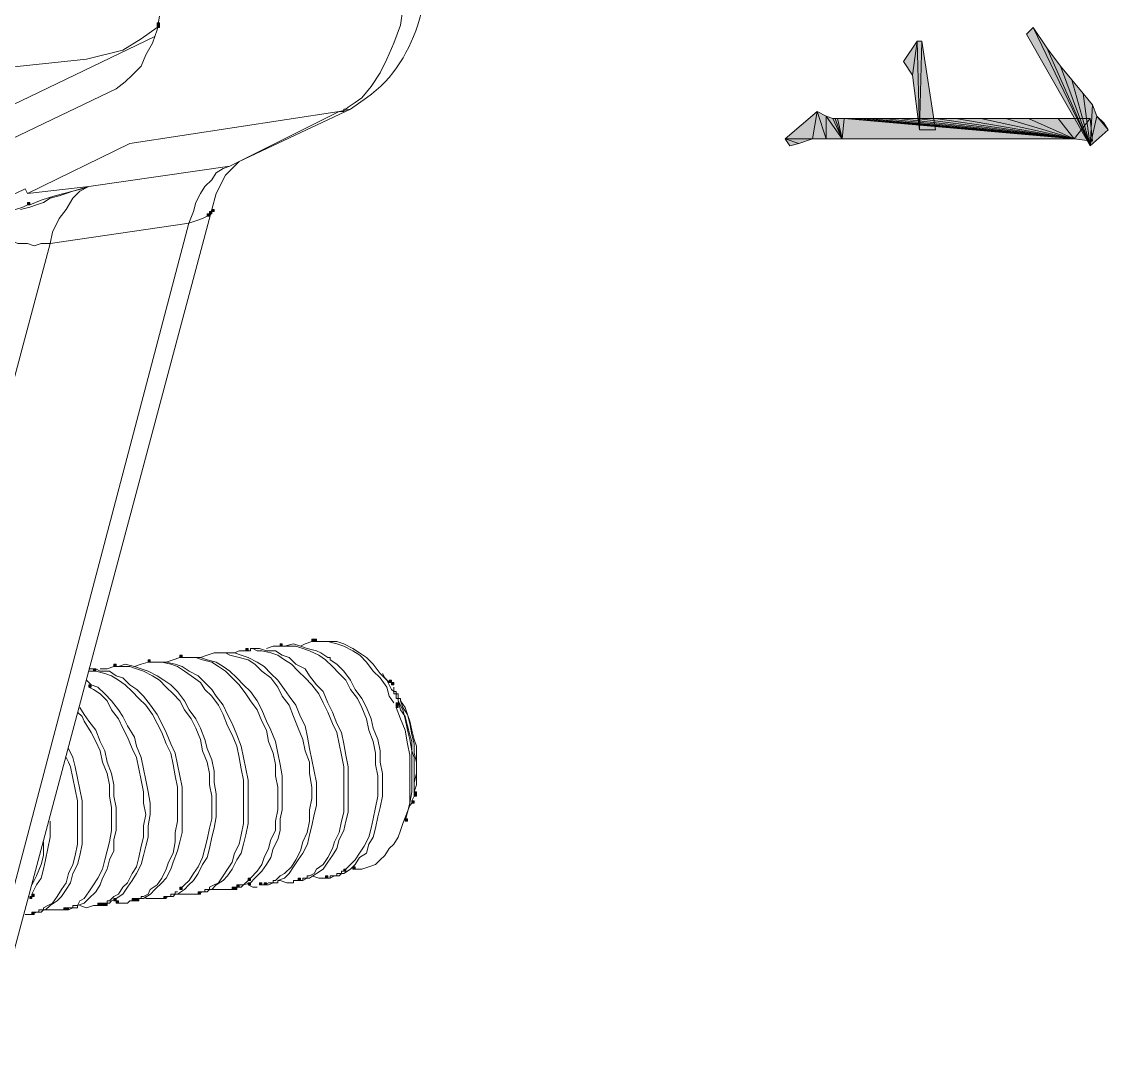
# Model space of a CAD drawing. Header units: inches. Extents: x 11 to 682, y 148 to 1119.
# Drawn here: x 628.65 to 657.3, y 303.36 to 330.57 of the extents above; entities that cross this region are included whole.
import ezdxf

# ---------------------------------------------------------------- set-up
doc = ezdxf.new("R2010")
doc.units = ezdxf.units.IN
doc.header["$MEASUREMENT"] = 0
doc.layers.add('图层 1', color=7, linetype='Continuous')

msp = doc.modelspace()

# ---------------------------------------------------------------- hatches: boundary and pattern name
at = {"layer": '图层 1', "true_color": 0xffffff}
h = msp.add_hatch(color=7, dxfattribs=at)
h.dxf.hatch_style = 2
h.paths.add_polyline_path([(632.22, 330.42), (632.28, 330.42), (632.28, 330.54), (632.22, 330.54)])
for points in [[(655.32, 330.42), (656.82, 327.3), (655.14, 330.24)], [(655.32, 330.42), (655.68, 329.88), (656.82, 327.3)], [(652.14, 329.16), (651.9, 329.52), (652.26, 330.06)], [(652.26, 330.06), (652.32, 327.72), (652.14, 329.16)], [(652.32, 327.72), (652.26, 330.06), (652.38, 330.06)], [(652.38, 330.06), (652.74, 327.72), (652.32, 327.72)], [(655.68, 329.88), (656.04, 329.4), (656.82, 327.3)], [(656.04, 329.4), (656.34, 329.04), (656.82, 327.3)], [(656.34, 329.04), (656.64, 328.68), (656.82, 327.3)], [(656.82, 327.3), (656.64, 328.68), (656.88, 328.38)], [(656.82, 327.3), (656.88, 328.38), (657, 328.08)], [(649.5, 327.48), (648.78, 327.48), (649.62, 328.2)], [(649.62, 328.2), (649.86, 327.48), (649.5, 327.48)], [(649.86, 327.48), (649.62, 328.2), (649.86, 328.08)], [(649.86, 328.08), (650.04, 328.02), (650.28, 327.48)], [(649.86, 328.08), (650.28, 327.48), (649.86, 327.48)], [(657, 328.08), (657.3, 327.72), (656.82, 327.3)], [(657, 328.08), (657.18, 327.9), (657.3, 327.72)], [(650.04, 328.02), (650.1, 328.02), (650.28, 327.48)], [(650.1, 328.02), (650.16, 328.02), (650.28, 327.48)], [(650.28, 327.48), (650.16, 328.02), (650.34, 328.02)], [(650.34, 328.02), (656.4, 327.48), (650.28, 327.48)], [(650.34, 328.02), (650.52, 328.02), (656.4, 327.48)], [(650.52, 328.02), (650.76, 328.02), (656.4, 327.48)], [(650.76, 328.02), (651, 328.02), (656.4, 327.48)], [(651, 328.02), (651.36, 328.02), (656.4, 327.48)], [(651.36, 328.02), (651.78, 328.02), (656.4, 327.48)], [(651.78, 328.02), (652.26, 328.02), (656.4, 327.48)], [(652.26, 328.02), (652.74, 328.02), (656.4, 327.48)], [(652.74, 328.02), (653.28, 328.02), (656.4, 327.48)], [(653.28, 328.02), (653.94, 328.02), (656.4, 327.48)], [(653.94, 328.02), (654.6, 328.02), (656.4, 327.48)], [(654.6, 328.02), (655.2, 328.02), (656.4, 327.48)], [(655.2, 328.02), (655.98, 328.02), (656.4, 327.48)], [(656.4, 327.48), (655.98, 328.02), (656.82, 328.02)], [(656.82, 328.02), (656.88, 327.42), (656.4, 327.48)], [(649.14, 327.36), (648.9, 327.3), (648.78, 327.48)], [(649.5, 327.48), (649.14, 327.36), (648.78, 327.48)]]:
    msp.add_hatch(color=7, dxfattribs=at).paths.add_polyline_path(points)
h = msp.add_hatch(color=7, dxfattribs=at)
h.dxf.hatch_style = 2
h.paths.add_polyline_path([(628.8, 325.74), (628.86, 325.74), (628.86, 325.8), (628.8, 325.8)])
h = msp.add_hatch(color=7, dxfattribs=at)
h.dxf.hatch_style = 2
h.paths.add_polyline_path([(633.54, 325.44), (633.6, 325.44), (633.6, 325.5), (633.54, 325.5)])
h = msp.add_hatch(color=7, dxfattribs=at)
h.dxf.hatch_style = 2
h.paths.add_polyline_path([(633.6, 325.5), (633.66, 325.5), (633.66, 325.56), (633.6, 325.56)])
h = msp.add_hatch(color=7, dxfattribs=at)
h.dxf.hatch_style = 2
h.paths.add_polyline_path([(633.66, 325.56), (633.72, 325.56), (633.72, 325.62), (633.66, 325.62)])
h = msp.add_hatch(color=7, dxfattribs=at)
h.dxf.hatch_style = 2
h.paths.add_polyline_path([(634.56, 313.98), (634.62, 313.98), (634.62, 314.04), (634.56, 314.04)])
h = msp.add_hatch(color=7, dxfattribs=at)
h.dxf.hatch_style = 2
h.paths.add_polyline_path([(634.56, 313.98), (634.62, 313.98), (634.62, 314.04), (634.56, 314.04)])
h = msp.add_hatch(color=7, dxfattribs=at)
h.dxf.hatch_style = 2
h.paths.add_polyline_path([(635.46, 314.1), (635.521, 314.1), (635.521, 314.16), (635.46, 314.16)])
h = msp.add_hatch(color=7, dxfattribs=at)
h.dxf.hatch_style = 2
h.paths.add_polyline_path([(635.46, 314.1), (635.521, 314.1), (635.521, 314.16), (635.46, 314.16)])
h = msp.add_hatch(color=7, dxfattribs=at)
h.dxf.hatch_style = 2
h.paths.add_polyline_path([(636.3, 314.22), (636.42, 314.22), (636.42, 314.28), (636.3, 314.28)])
h = msp.add_hatch(color=7, dxfattribs=at)
h.dxf.hatch_style = 2
h.paths.add_polyline_path([(631.98, 313.68), (632.04, 313.68), (632.04, 313.74), (631.98, 313.74)])
h = msp.add_hatch(color=7, dxfattribs=at)
h.dxf.hatch_style = 2
h.paths.add_polyline_path([(631.98, 313.68), (632.04, 313.68), (632.04, 313.74), (631.98, 313.74)])
h = msp.add_hatch(color=7, dxfattribs=at)
h.dxf.hatch_style = 2
h.paths.add_polyline_path([(632.82, 313.8), (632.88, 313.8), (632.88, 313.86), (632.82, 313.86)])
h = msp.add_hatch(color=7, dxfattribs=at)
h.dxf.hatch_style = 2
h.paths.add_polyline_path([(632.82, 313.8), (632.88, 313.8), (632.88, 313.86), (632.82, 313.86)])
h = msp.add_hatch(color=7, dxfattribs=at)
h.dxf.hatch_style = 2
h.paths.add_polyline_path([(630.54, 313.44), (630.6, 313.44), (630.6, 313.5), (630.54, 313.5)])
h = msp.add_hatch(color=7, dxfattribs=at)
h.dxf.hatch_style = 2
h.paths.add_polyline_path([(631.08, 313.56), (631.14, 313.56), (631.14, 313.62), (631.08, 313.62)])
h = msp.add_hatch(color=7, dxfattribs=at)
h.dxf.hatch_style = 2
h.paths.add_polyline_path([(631.08, 313.56), (631.14, 313.56), (631.14, 313.62), (631.08, 313.62)])
h = msp.add_hatch(color=7, dxfattribs=at)
h.dxf.hatch_style = 2
h.paths.add_polyline_path([(638.34, 313.14), (638.4, 313.14), (638.4, 313.2), (638.34, 313.2)])
h = msp.add_hatch(color=7, dxfattribs=at)
h.dxf.hatch_style = 2
h.paths.add_polyline_path([(630.42, 313.02), (630.48, 313.02), (630.48, 313.08), (630.42, 313.08)])
h = msp.add_hatch(color=7, dxfattribs=at)
h.dxf.hatch_style = 2
h.paths.add_polyline_path([(638.4, 313.08), (638.46, 313.08), (638.46, 313.14), (638.4, 313.14)])
h = msp.add_hatch(color=7, dxfattribs=at)
h.dxf.hatch_style = 2
h.paths.add_polyline_path([(638.52, 312.48), (638.58, 312.48), (638.58, 312.6), (638.52, 312.6)])
h = msp.add_hatch(color=7, dxfattribs=at)
h.dxf.hatch_style = 2
h.paths.add_polyline_path([(638.94, 309.96), (639, 309.96), (639, 310.02), (638.94, 310.02)])
h = msp.add_hatch(color=7, dxfattribs=at)
h.dxf.hatch_style = 2
h.paths.add_polyline_path([(639, 310.14), (639.06, 310.14), (639.06, 310.26), (639, 310.26)])
h = msp.add_hatch(color=7, dxfattribs=at)
h.dxf.hatch_style = 2
h.paths.add_polyline_path([(638.76, 309.48), (638.82, 309.48), (638.82, 309.54), (638.76, 309.54)])
h = msp.add_hatch(color=7, dxfattribs=at)
h.dxf.hatch_style = 2
h.paths.add_polyline_path([(638.76, 309.48), (638.82, 309.48), (638.82, 309.54), (638.76, 309.54)])
h = msp.add_hatch(color=7, dxfattribs=at)
h.dxf.hatch_style = 2
h.paths.add_polyline_path([(637.38, 308.22), (637.44, 308.22), (637.44, 308.28), (637.38, 308.28)])
h = msp.add_hatch(color=7, dxfattribs=at)
h.dxf.hatch_style = 2
h.paths.add_polyline_path([(636.66, 307.98), (636.72, 307.98), (636.72, 308.04), (636.66, 308.04)])
h = msp.add_hatch(color=7, dxfattribs=at)
h.dxf.hatch_style = 2
h.paths.add_polyline_path([(636.66, 307.98), (636.72, 307.98), (636.72, 308.04), (636.66, 308.04)])
h = msp.add_hatch(color=7, dxfattribs=at)
h.dxf.hatch_style = 2
h.paths.add_polyline_path([(637.14, 308.16), (637.2, 308.16), (637.2, 308.22), (637.14, 308.22)])
h = msp.add_hatch(color=7, dxfattribs=at)
h.dxf.hatch_style = 2
h.paths.add_polyline_path([(632.82, 307.68), (632.88, 307.68), (632.88, 307.74), (632.82, 307.74)])
h = msp.add_hatch(color=7, dxfattribs=at)
h.dxf.hatch_style = 2
h.paths.add_polyline_path([(634.2, 307.68), (634.26, 307.68), (634.26, 307.74), (634.2, 307.74)])
h = msp.add_hatch(color=7, dxfattribs=at)
h.dxf.hatch_style = 2
h.paths.add_polyline_path([(634.2, 307.68), (634.32, 307.68), (634.32, 307.74), (634.2, 307.74)])
h = msp.add_hatch(color=7, dxfattribs=at)
h.dxf.hatch_style = 2
h.paths.add_polyline_path([(634.32, 307.74), (634.38, 307.74), (634.38, 307.8), (634.32, 307.8)])
h = msp.add_hatch(color=7, dxfattribs=at)
h.dxf.hatch_style = 2
h.paths.add_polyline_path([(634.62, 307.92), (634.68, 307.92), (634.68, 307.98), (634.62, 307.98)])
h = msp.add_hatch(color=7, dxfattribs=at)
h.dxf.hatch_style = 2
h.paths.add_polyline_path([(634.62, 307.8), (634.68, 307.8), (634.68, 307.86), (634.62, 307.86)])
h = msp.add_hatch(color=7, dxfattribs=at)
h.dxf.hatch_style = 2
h.paths.add_polyline_path([(634.92, 307.8), (634.98, 307.8), (634.98, 307.86), (634.92, 307.86)])
h = msp.add_hatch(color=7, dxfattribs=at)
h.dxf.hatch_style = 2
h.paths.add_polyline_path([(635.04, 307.8), (635.1, 307.8), (635.1, 307.86), (635.04, 307.86)])
h = msp.add_hatch(color=7, dxfattribs=at)
h.dxf.hatch_style = 2
h.paths.add_polyline_path([(635.04, 307.8), (635.1, 307.8), (635.1, 307.86), (635.04, 307.86)])
h = msp.add_hatch(color=7, dxfattribs=at)
h.dxf.hatch_style = 2
h.paths.add_polyline_path([(635.94, 307.92), (636, 307.92), (636, 307.98), (635.94, 307.98)])
h = msp.add_hatch(color=7, dxfattribs=at)
h.dxf.hatch_style = 2
h.paths.add_polyline_path([(635.94, 307.92), (636, 307.92), (636, 307.98), (635.94, 307.98)])
h = msp.add_hatch(color=7, dxfattribs=at)
h.dxf.hatch_style = 2
h.paths.add_polyline_path([(628.86, 307.44), (628.92, 307.44), (628.92, 307.5), (628.86, 307.5)])
h = msp.add_hatch(color=7, dxfattribs=at)
h.dxf.hatch_style = 2
h.paths.add_polyline_path([(628.92, 307.5), (628.98, 307.5), (628.98, 307.56), (628.92, 307.56)])
h = msp.add_hatch(color=7, dxfattribs=at)
h.dxf.hatch_style = 2
h.paths.add_polyline_path([(631.08, 307.38), (631.14, 307.38), (631.14, 307.44), (631.08, 307.44)])
h = msp.add_hatch(color=7, dxfattribs=at)
h.dxf.hatch_style = 2
h.paths.add_polyline_path([(631.56, 307.38), (631.62, 307.38), (631.62, 307.44), (631.56, 307.44)])
h = msp.add_hatch(color=7, dxfattribs=at)
h.dxf.hatch_style = 2
h.paths.add_polyline_path([(631.56, 307.38), (631.62, 307.38), (631.62, 307.44), (631.56, 307.44)])
h = msp.add_hatch(color=7, dxfattribs=at)
h.dxf.hatch_style = 2
h.paths.add_polyline_path([(631.62, 307.38), (631.68, 307.38), (631.68, 307.44), (631.62, 307.44)])
h = msp.add_hatch(color=7, dxfattribs=at)
h.dxf.hatch_style = 2
h.paths.add_polyline_path([(631.68, 307.38), (631.74, 307.38), (631.74, 307.44), (631.68, 307.44)])
h = msp.add_hatch(color=7, dxfattribs=at)
h.dxf.hatch_style = 2
h.paths.add_polyline_path([(632.4, 307.44), (632.46, 307.44), (632.46, 307.5), (632.4, 307.5)])
h = msp.add_hatch(color=7, dxfattribs=at)
h.dxf.hatch_style = 2
h.paths.add_polyline_path([(632.4, 307.44), (632.46, 307.44), (632.46, 307.5), (632.4, 307.5)])
h = msp.add_hatch(color=7, dxfattribs=at)
h.dxf.hatch_style = 2
h.paths.add_polyline_path([(633.3, 307.56), (633.36, 307.56), (633.36, 307.62), (633.3, 307.62)])
h = msp.add_hatch(color=7, dxfattribs=at)
h.dxf.hatch_style = 2
h.paths.add_polyline_path([(633.3, 307.56), (633.36, 307.56), (633.36, 307.62), (633.3, 307.62)])
h = msp.add_hatch(color=7, dxfattribs=at)
h.dxf.hatch_style = 2
h.paths.add_polyline_path([(629.76, 307.14), (629.88, 307.14), (629.88, 307.2), (629.76, 307.2)])
h = msp.add_hatch(color=7, dxfattribs=at)
h.dxf.hatch_style = 2
h.paths.add_polyline_path([(629.82, 307.14), (629.88, 307.14), (629.88, 307.2), (629.82, 307.2)])
h = msp.add_hatch(color=7, dxfattribs=at)
h.dxf.hatch_style = 2
h.paths.add_polyline_path([(630.66, 307.26), (630.9, 307.26), (630.9, 307.32), (630.66, 307.32)])
h = msp.add_hatch(color=7, dxfattribs=at)
h.dxf.hatch_style = 2
h.paths.add_polyline_path([(631.14, 307.32), (631.2, 307.32), (631.2, 307.38), (631.14, 307.38)])
h = msp.add_hatch(color=7, dxfattribs=at)
h.dxf.hatch_style = 2
h.paths.add_polyline_path([(628.92, 307.02), (628.98, 307.02), (628.98, 307.08), (628.92, 307.08)])
h = msp.add_hatch(color=7, dxfattribs=at)
h.dxf.hatch_style = 2
h.paths.add_polyline_path([(628.92, 307.02), (628.98, 307.02), (628.98, 307.08), (628.92, 307.08)])

# ---------------------------------------------------------------- linework, layer by layer
at = {"layer": '图层 1', "color": 7, "lineweight": 18, "true_color": 0xffffff}
for points in [[(637.26, 328.32), (637.44, 328.439), (637.62, 328.56), (637.86, 328.86), (638.1, 329.22), (638.28, 329.58), (638.46, 330), (638.64, 330.479), (638.7, 330.9), (638.82, 331.439), (638.82, 331.92), (638.82, 332.46)], [(632.22, 330.36), (632.28, 330.72)], [(631.32, 329.82), (631.8, 330.12), (632.22, 330.42)], [(632.1, 330), (632.22, 330.36)], [(616.44, 322.62), (632.16, 330.18)], [(630.36, 329.58), (631.32, 329.82)], [(631.92, 329.7), (632.1, 330)], [(624.12, 328.92), (630.36, 329.58)], [(631.8, 329.4), (631.92, 329.7)], [(631.56, 329.16), (631.8, 329.4)], [(631.14, 328.8), (631.38, 328.98)], [(631.38, 328.98), (631.56, 329.16)], [(594.84, 311.4), (631.14, 328.8)], [(631.5, 327.36), (637.021, 328.2)], [(634.14, 326.76), (637.02, 328.2)], [(634.38, 326.88), (637.32, 328.26)], [(637.02, 328.2), (637.14, 328.2), (637.14, 328.26), (637.199, 328.26), (637.26, 328.32)], [(637.02, 328.2), (637.32, 328.26)], [(628.8, 326.04), (631.5, 327.36)], [(630.42, 326.22), (634.14, 326.76)], [(633.06, 325.26), (633.18, 325.56), (633.24, 325.8), (633.36, 326.04), (633.48, 326.22), (633.66, 326.4), (633.78, 326.58), (633.96, 326.7), (634.14, 326.76)], [(634.02, 326.52), (634.26, 326.76)], [(634.141, 326.76), (634.38, 326.88)], [(634.26, 326.76), (634.38, 326.88)], [(633.66, 325.62), (633.78, 326.04), (634.02, 326.52)], [(597, 310.92), (628.74, 326.16)], [(628.74, 326.16), (628.8, 326.04)], [(628.8, 326.04), (630.42, 326.22)], [(628.86, 325.74), (629.16, 325.86), (629.52, 325.98), (630, 326.1), (630.42, 326.22)], [(629.4, 324.72), (629.46, 325.02), (629.64, 325.38), (629.82, 325.62), (630, 325.92), (630.18, 326.1), (630.42, 326.22)], [(629.64, 325.98), (629.82, 326.04)], [(629.82, 326.04), (630, 326.1)], [(630, 326.1), (630.24, 326.16)], [(630.24, 326.16), (630.42, 326.22)], [(629.04, 325.74), (629.22, 325.8)], [(629.22, 325.8), (629.4, 325.92)], [(629.4, 325.92), (629.64, 325.98)], [(627.36, 325.26), (627.66, 325.38), (627.96, 325.44), (628.32, 325.56), (628.68, 325.68), (628.8, 325.74)], [(627.96, 304.26), (633.66, 325.62)], [(628.62, 325.62), (628.86, 325.68)], [(628.86, 325.68), (629.04, 325.74)], [(627.42, 303.9), (633.06, 325.26)], [(629.4, 324.72), (633.061, 325.26)], [(633.06, 325.26), (633.24, 325.32), (633.42, 325.38), (633.54, 325.44)], [(627.42, 325.14), (627.54, 325.08), (627.72, 324.96), (627.96, 324.9), (628.14, 324.84), (628.38, 324.78), (628.56, 324.72), (628.8, 324.72), (628.98, 324.66), (629.16, 324.72), (629.4, 324.72)], [(623.7, 303.36), (629.4, 324.72)], [(634.74, 314.04), (634.68, 314.04), (634.68, 313.979), (634.62, 313.979)], [(634.74, 314.04), (634.92, 314.04)], [(634.74, 314.04), (634.86, 313.979), (634.98, 313.979), (635.22, 313.92), (635.4, 313.86), (635.58, 313.74), (635.76, 313.62), (635.94, 313.44), (636.12, 313.26), (636.3, 313.08), (636.48, 312.84), (636.6, 312.6), (636.72, 312.36), (636.84, 312.06), (636.96, 311.82), (637.021, 311.52), (637.08, 311.22), (637.14, 310.92), (637.14, 310.62), (637.14, 310.32), (637.14, 310.02), (637.14, 309.72)], [(634.92, 314.04), (635.101, 313.979)], [(635.1, 314.04), (635.28, 314.1)], [(635.28, 314.1), (635.46, 314.1)], [(635.58, 314.1), (635.46, 314.1)], [(635.58, 314.1), (635.82, 314.16)], [(635.58, 314.1), (635.76, 314.1)], [(635.76, 314.1), (635.88, 314.1)], [(635.82, 314.16), (636, 314.1)], [(635.88, 314.1), (636.061, 314.04)], [(636, 314.1), (636.12, 314.16)], [(636, 314.1), (636.18, 314.04)], [(636.061, 314.04), (636.24, 313.979)], [(636.12, 314.16), (636.3, 314.22)], [(636.18, 314.04), (636.42, 313.979)], [(636.479, 314.22), (636.359, 314.22)], [(636.48, 314.22), (636.6, 314.22), (636.72, 314.22), (636.96, 314.22), (637.14, 314.16), (637.38, 314.04), (637.56, 313.92), (637.74, 313.8), (637.92, 313.62), (638.1, 313.38), (638.28, 313.2), (638.34, 313.08), (638.4, 312.96)], [(636.48, 314.22), (636.6, 314.22)], [(636.6, 314.22), (636.72, 314.22)], [(636.72, 314.22), (636.96, 314.16)], [(636.96, 314.16), (637.14, 314.1)], [(637.14, 314.1), (637.38, 313.979)], [(632.46, 313.68), (632.64, 313.74)], [(632.64, 313.74), (632.82, 313.8)], [(632.939, 313.8), (632.82, 313.8)], [(632.94, 313.8), (633.18, 313.8)], [(632.94, 313.8), (633.12, 313.8)], [(633.12, 313.8), (633.24, 313.8)], [(633.18, 313.8), (633.36, 313.8)], [(633.24, 313.8), (633.42, 313.74)], [(633.36, 313.8), (633.541, 313.859), (633.721, 313.92)], [(633.36, 313.8), (633.54, 313.74)], [(633.42, 313.74), (633.66, 313.68)], [(633.54, 313.74), (633.78, 313.68)], [(633.84, 313.92), (633.72, 313.92)], [(633.84, 313.92), (634.02, 313.92), (634.14, 313.86), (634.38, 313.8), (634.62, 313.74), (634.8, 313.62), (634.98, 313.44), (635.22, 313.26), (635.4, 313.02), (635.52, 312.78), (635.7, 312.54), (635.82, 312.24), (635.94, 311.94), (636.06, 311.64), (636.12, 311.34), (636.24, 311.04), (636.24, 310.74), (636.3, 310.38), (636.3, 310.08)], [(633.841, 313.92), (634.021, 313.92)], [(634.021, 313.92), (634.261, 313.92)], [(634.26, 313.92), (634.38, 313.979), (634.561, 313.979)], [(634.261, 313.92), (634.44, 313.859)], [(634.44, 313.859), (634.62, 313.8)], [(634.62, 313.8), (634.86, 313.68)], [(635.101, 313.979), (635.34, 313.979)], [(635.34, 313.979), (635.521, 313.859)], [(635.521, 313.859), (635.7, 313.8)], [(635.7, 313.8), (635.88, 313.62)], [(636.24, 313.979), (636.48, 313.86)], [(636.42, 313.979), (636.54, 313.92)], [(636.48, 313.86), (636.66, 313.74)], [(636.54, 313.92), (636.72, 313.8)], [(636.66, 313.74), (636.84, 313.56)], [(636.78, 313.74), (636.78, 313.8), (636.72, 313.8)], [(636.78, 313.74), (636.96, 313.62)], [(637.38, 313.979), (637.561, 313.86)], [(637.561, 313.86), (637.74, 313.68)], [(630.42, 313.44), (630.54, 313.44)], [(630.421, 313.499), (630.601, 313.499)], [(630.6, 313.44), (630.84, 313.38), (631.02, 313.32), (631.2, 313.2), (631.38, 313.08), (631.56, 312.9), (631.74, 312.72), (631.92, 312.54), (632.1, 312.3), (632.22, 312.06), (632.34, 311.82), (632.46, 311.52), (632.58, 311.28), (632.64, 310.98), (632.7, 310.68), (632.76, 310.38), (632.76, 310.08), (632.76, 309.78), (632.76, 309.48)], [(630.601, 313.499), (630.721, 313.439)], [(630.72, 313.5), (630.9, 313.5), (631.08, 313.56)], [(630.721, 313.439), (630.961, 313.439)], [(630.961, 313.439), (631.141, 313.319)], [(631.2, 313.56), (631.08, 313.56)], [(631.2, 313.56), (631.38, 313.62)], [(631.2, 313.56), (631.32, 313.56), (631.5, 313.56), (631.68, 313.5), (631.86, 313.44), (632.1, 313.32), (632.28, 313.2), (632.46, 313.02), (632.64, 312.84), (632.82, 312.66), (632.94, 312.42), (633.12, 312.18), (633.24, 311.94), (633.36, 311.64), (633.42, 311.34), (633.54, 311.04), (633.6, 310.74), (633.6, 310.44), (633.66, 310.14), (633.66, 309.84), (633.66, 309.54)], [(631.38, 313.62), (631.62, 313.56)], [(631.62, 313.56), (631.8, 313.62), (631.98, 313.68)], [(631.62, 313.56), (631.8, 313.5)], [(631.8, 313.5), (631.98, 313.439)], [(632.1, 313.68), (631.979, 313.68)], [(631.98, 313.439), (632.22, 313.32)], [(632.101, 313.68), (632.28, 313.68)], [(632.101, 313.68), (632.221, 313.68), (632.34, 313.68), (632.58, 313.62), (632.76, 313.56), (632.94, 313.439), (633.12, 313.32), (633.36, 313.14), (633.48, 312.96), (633.66, 312.78), (633.84, 312.54), (633.96, 312.3), (634.08, 312), (634.2, 311.76), (634.32, 311.46), (634.38, 311.16), (634.44, 310.86), (634.5, 310.56), (634.5, 310.26), (634.5, 309.96), (634.5, 309.66), (634.5, 309.42)], [(632.28, 313.68), (632.46, 313.68)], [(632.46, 313.68), (632.7, 313.62)], [(632.7, 313.62), (632.88, 313.56)], [(632.88, 313.56), (633.061, 313.439)], [(633.061, 313.439), (633.3, 313.319)], [(633.66, 313.68), (633.84, 313.56)], [(633.78, 313.68), (633.96, 313.56)], [(633.84, 313.56), (634.02, 313.439)], [(633.96, 313.56), (634.14, 313.439)], [(634.02, 313.439), (634.2, 313.26)], [(634.14, 313.439), (634.32, 313.26)], [(634.86, 313.68), (635.04, 313.56)], [(635.04, 313.56), (635.221, 313.38)], [(635.88, 313.62), (636.12, 313.5)], [(636.12, 313.5), (636.24, 313.319)], [(636.84, 313.56), (637.021, 313.38)], [(636.96, 313.62), (637.14, 313.439)], [(637.14, 313.439), (637.32, 313.2)], [(637.74, 313.68), (637.92, 313.439)], [(637.92, 313.44), (638.1, 313.26)], [(630.36, 313.2), (630.48, 313.08)], [(631.141, 313.319), (631.32, 313.26)], [(631.32, 313.26), (631.501, 313.079)], [(632.22, 313.32), (632.4, 313.2)], [(632.4, 313.2), (632.58, 313.08)], [(633.3, 313.319), (633.48, 313.14)], [(634.2, 313.26), (634.38, 313.08)], [(634.32, 313.26), (634.5, 313.08)], [(635.221, 313.38), (635.4, 313.199)], [(635.4, 313.199), (635.58, 312.959)], [(636.24, 313.32), (636.42, 313.08)], [(637.021, 313.38), (637.2, 313.2)], [(637.2, 313.2), (637.32, 312.96)], [(637.32, 313.2), (637.44, 312.96)], [(638.1, 313.26), (638.28, 313.02)], [(638.16, 313.38), (638.22, 313.26), (638.34, 313.14)], [(630.42, 313.02), (630.54, 312.96)], [(630.48, 313.08), (630.66, 313.02)], [(630.54, 312.96), (630.72, 312.84)], [(630.66, 313.02), (630.84, 312.84)], [(631.501, 313.079), (631.681, 312.959)], [(631.681, 312.959), (631.86, 312.779)], [(632.58, 313.08), (632.76, 312.9)], [(632.76, 312.9), (632.94, 312.66)], [(633.48, 313.14), (633.66, 312.96)], [(633.66, 312.96), (633.78, 312.779)], [(634.38, 313.08), (634.56, 312.84)], [(634.5, 313.08), (634.68, 312.899)], [(634.68, 312.9), (634.86, 312.66)], [(635.58, 312.959), (635.7, 312.779)], [(636.42, 313.08), (636.601, 312.899)], [(636.601, 312.899), (636.72, 312.6)], [(637.32, 312.96), (637.5, 312.72)], [(637.44, 312.96), (637.62, 312.72)], [(638.28, 313.02), (638.34, 312.78)], [(638.58, 312.66), (638.58, 312.72), (638.52, 312.72), (638.52, 312.84), (638.46, 312.84), (638.46, 312.9), (638.399, 312.96)], [(638.64, 312.66), (638.64, 312.72), (638.58, 312.72), (638.58, 312.84), (638.52, 312.84), (638.52, 312.9), (638.46, 312.9), (638.46, 313.02)], [(630.72, 312.84), (630.9, 312.66)], [(630.84, 312.84), (631.021, 312.66)], [(630.9, 312.66), (631.021, 312.42)], [(631.021, 312.66), (631.2, 312.42)], [(631.86, 312.779), (632.041, 312.539)], [(632.94, 312.66), (633.061, 312.42)], [(633.78, 312.779), (633.96, 312.54)], [(634.56, 312.84), (634.68, 312.66)], [(634.68, 312.66), (634.86, 312.42)], [(634.86, 312.66), (634.98, 312.42)], [(635.7, 312.779), (635.881, 312.539)], [(636.72, 312.6), (636.84, 312.359)], [(637.5, 312.72), (637.62, 312.479)], [(637.62, 312.72), (637.74, 312.479)], [(638.34, 312.78), (638.46, 312.6)], [(638.64, 312.66), (638.64, 312.72), (638.58, 312.72), (638.58, 312.84), (638.52, 312.84)], [(638.58, 312.66), (638.64, 312.42)], [(638.58, 312.66), (638.7, 312.42)], [(638.64, 312.66), (638.76, 312.479)], [(638.64, 312.66), (638.7, 312.48), (638.82, 312.3), (638.88, 312.06), (638.94, 311.76), (639, 311.52), (639, 311.28), (639.06, 311.04), (639.06, 310.74)], [(630.12, 312.36), (630.24, 312.24), (630.3, 312.12), (630.48, 311.82), (630.6, 311.58), (630.72, 311.34), (630.78, 311.04), (630.9, 310.74), (630.96, 310.44), (630.96, 310.14), (631.02, 309.84), (631.02, 309.54), (631.02, 309.24)], [(630.18, 312.479), (630.3, 312.3)], [(630.3, 312.3), (630.42, 312.12)], [(631.021, 312.42), (631.2, 312.18)], [(631.2, 312.42), (631.32, 312.24)], [(632.041, 312.539), (632.221, 312.3)], [(632.221, 312.3), (632.341, 312.06)], [(633.061, 312.42), (633.24, 312.18)], [(633.96, 312.54), (634.08, 312.3)], [(634.08, 312.3), (634.2, 312.06)], [(634.86, 312.42), (634.98, 312.12)], [(634.98, 312.42), (635.1, 312.12)], [(635.881, 312.539), (636, 312.239)], [(636.84, 312.359), (636.96, 312.06)], [(637.62, 312.48), (637.74, 312.18)], [(637.74, 312.48), (637.86, 312.18)], [(638.52, 312.479), (638.64, 312.18)], [(638.64, 312.42), (638.76, 312.24)], [(638.7, 312.42), (638.761, 312.18)], [(638.76, 312.48), (638.82, 312.3)], [(638.82, 312.3), (638.88, 312.12)], [(630.42, 312.12), (630.601, 311.88)], [(631.2, 312.18), (631.32, 311.939)], [(631.32, 312.24), (631.44, 312)], [(631.44, 312), (631.62, 311.7)], [(632.341, 312.06), (632.461, 311.819)], [(633.24, 312.18), (633.36, 311.939)], [(634.2, 312.06), (634.32, 311.76)], [(634.98, 312.12), (635.1, 311.88)], [(635.1, 312.12), (635.22, 311.88)], [(636, 312.239), (636.12, 311.999)], [(636.12, 312), (636.181, 311.699)], [(636.96, 312.06), (637.08, 311.82)], [(637.74, 312.18), (637.8, 311.88)], [(637.86, 312.18), (637.92, 311.94)], [(638.64, 312.18), (638.76, 311.88)], [(638.76, 312.24), (638.82, 312)], [(638.761, 312.18), (638.82, 311.88)], [(638.82, 312), (638.88, 311.76)], [(638.88, 312.12), (638.94, 311.88)], [(630.601, 311.88), (630.72, 311.58)], [(631.32, 311.939), (631.44, 311.7)], [(632.461, 311.819), (632.58, 311.52)], [(633.36, 311.94), (633.48, 311.64)], [(634.32, 311.76), (634.44, 311.46)], [(635.1, 311.88), (635.16, 311.58)], [(635.22, 311.88), (635.34, 311.58)], [(637.08, 311.82), (637.141, 311.52)], [(637.8, 311.88), (637.92, 311.58)], [(637.92, 311.94), (638.04, 311.64)], [(638.76, 311.88), (638.82, 311.52)], [(638.82, 311.88), (638.88, 311.64)], [(638.88, 311.76), (638.94, 311.58)], [(638.94, 311.88), (639, 311.64)], [(630.72, 311.58), (630.84, 311.34)], [(631.44, 311.7), (631.561, 311.4)], [(631.62, 311.7), (631.68, 311.46)], [(631.68, 311.46), (631.8, 311.16)], [(632.58, 311.52), (632.7, 311.279)], [(633.48, 311.64), (633.54, 311.4)], [(634.44, 311.46), (634.5, 311.16)], [(635.16, 311.58), (635.28, 311.28)], [(635.34, 311.58), (635.4, 311.28)], [(636.181, 311.699), (636.24, 311.399)], [(637.141, 311.52), (637.2, 311.22)], [(637.92, 311.58), (637.98, 311.28)], [(638.04, 311.64), (638.1, 311.34)], [(638.82, 311.52), (638.88, 311.22)], [(638.88, 311.64), (638.94, 311.34)], [(638.94, 311.34), (638.94, 311.58)], [(639, 311.64), (639.06, 311.46)], [(639, 310.26), (639.06, 310.44), (639.06, 310.56), (639.06, 310.74), (639.06, 310.98), (639.06, 311.22), (639.06, 311.46)], [(629.82, 311.16), (629.88, 311.04), (629.94, 310.92), (630, 310.62), (630.061, 310.32), (630.12, 310.02), (630.12, 309.72), (630.12, 309.42), (630.12, 309.12), (630.12, 308.88)], [(629.88, 311.399), (630, 311.16)], [(630, 311.16), (630.061, 310.92)], [(630.84, 311.34), (630.9, 311.04)], [(631.561, 311.4), (631.68, 311.16)], [(631.68, 311.16), (631.74, 310.86)], [(631.8, 311.16), (631.86, 310.86)], [(632.7, 311.279), (632.761, 310.979)], [(633.54, 311.4), (633.66, 311.1)], [(634.5, 311.16), (634.561, 310.859)], [(635.28, 311.28), (635.34, 310.98)], [(635.4, 311.28), (635.46, 310.979)], [(636.24, 311.399), (636.301, 311.1)], [(637.2, 311.22), (637.26, 310.92)], [(637.98, 310.98), (637.98, 311.28)], [(638.1, 311.04), (638.1, 311.34)], [(638.88, 309.96), (638.94, 310.26), (638.94, 310.5), (638.94, 310.8), (638.94, 311.04), (638.94, 311.34)], [(638.88, 309.96), (638.88, 310.26), (638.88, 310.56), (638.88, 310.92), (638.88, 311.22)], [(638.94, 311.34), (639, 311.16)], [(639, 310.26), (639, 310.44), (639, 310.62), (639, 310.8), (639, 310.98), (639, 311.16)], [(630.061, 310.92), (630.12, 310.62)], [(630.9, 311.04), (631.021, 310.74)], [(631.74, 310.86), (631.8, 310.56)], [(631.86, 310.86), (631.92, 310.56)], [(632.761, 310.979), (632.82, 310.68)], [(633.66, 311.1), (633.72, 310.8)], [(634.561, 310.859), (634.62, 310.56)], [(635.34, 310.68), (635.34, 310.98)], [(635.46, 310.98), (635.52, 310.68)], [(636.24, 307.979), (636.42, 308.1), (636.6, 308.22), (636.72, 308.4), (636.84, 308.58), (636.96, 308.76), (637.021, 309), (637.14, 309.24), (637.2, 309.479), (637.26, 309.72), (637.26, 310.02), (637.26, 310.32), (637.26, 310.62), (637.26, 310.92)], [(636.301, 311.1), (636.36, 310.8)], [(637.98, 310.98), (638.04, 310.68)], [(638.1, 311.04), (638.16, 310.74)], [(630.12, 310.62), (630.18, 310.319)], [(631.021, 310.74), (631.08, 310.439)], [(632.82, 310.68), (632.881, 310.38)], [(633.72, 310.5), (633.72, 310.8)], [(634.5, 307.8), (634.68, 307.86), (634.8, 307.98), (634.98, 308.16), (635.1, 308.34), (635.22, 308.52), (635.28, 308.76), (635.4, 309), (635.46, 309.24), (635.46, 309.54), (635.52, 309.78), (635.52, 310.08), (635.52, 310.38), (635.52, 310.68)], [(635.34, 310.68), (635.4, 310.38)], [(636.36, 310.8), (636.42, 310.5)], [(637.14, 308.1), (637.32, 308.22), (637.44, 308.34), (637.56, 308.52), (637.74, 308.64), (637.8, 308.88), (637.92, 309.06), (637.98, 309.3), (638.04, 309.6), (638.1, 309.84), (638.16, 310.14), (638.16, 310.44), (638.16, 310.74)], [(637.2, 308.22), (637.32, 308.34), (637.44, 308.46), (637.56, 308.64), (637.68, 308.82), (637.8, 309.06), (637.86, 309.3), (637.92, 309.54), (637.98, 309.84), (638.04, 310.14), (638.04, 310.38), (638.04, 310.68)], [(639, 310.5), (639.06, 310.74)], [(630.18, 310.32), (630.24, 310.02)], [(631.08, 310.14), (631.08, 310.439)], [(631.8, 310.56), (631.86, 310.26)], [(631.86, 307.439), (632.041, 307.56), (632.16, 307.68), (632.341, 307.859), (632.461, 307.979), (632.58, 308.22), (632.641, 308.399), (632.761, 308.699), (632.82, 308.939), (632.881, 309.18), (632.881, 309.479), (632.881, 309.779), (632.881, 310.079), (632.881, 310.38)], [(631.92, 310.56), (631.98, 310.26)], [(633.66, 307.68), (633.78, 307.8), (633.96, 307.92), (634.08, 308.04), (634.2, 308.22), (634.32, 308.46), (634.44, 308.64), (634.5, 308.88), (634.561, 309.12), (634.62, 309.42), (634.62, 309.72), (634.62, 309.96), (634.62, 310.26), (634.62, 310.56)], [(633.72, 310.5), (633.78, 310.2)], [(634.68, 307.98), (634.86, 308.16), (634.98, 308.34), (635.04, 308.52), (635.16, 308.76), (635.22, 309), (635.34, 309.24), (635.34, 309.48), (635.4, 309.78), (635.4, 310.08), (635.4, 310.38)], [(635.4, 307.92), (635.58, 307.979), (635.7, 308.1), (635.82, 308.279), (635.94, 308.46), (636.061, 308.64), (636.181, 308.88), (636.24, 309.119), (636.301, 309.359), (636.36, 309.659), (636.42, 309.899), (636.42, 310.199), (636.42, 310.5)], [(639, 310.5), (639, 310.26)], [(629.28, 307.14), (629.4, 307.26), (629.58, 307.38), (629.7, 307.5), (629.82, 307.68), (629.94, 307.859), (630, 308.1), (630.12, 308.34), (630.18, 308.58), (630.24, 308.88), (630.24, 309.18), (630.24, 309.42), (630.24, 309.72), (630.24, 310.02)], [(631.08, 310.14), (631.141, 309.84)], [(631.86, 309.96), (631.86, 310.26)], [(631.98, 310.26), (632.04, 309.96)], [(632.76, 307.56), (632.94, 307.68), (633.06, 307.8), (633.18, 307.92), (633.3, 308.1), (633.42, 308.34), (633.54, 308.52), (633.6, 308.76), (633.66, 309.06), (633.72, 309.3), (633.78, 309.6), (633.78, 309.9), (633.78, 310.2)], [(636.24, 309.78), (636.3, 310.08)], [(638.94, 310.02), (639, 310.14)], [(630.12, 307.26), (630.3, 307.32), (630.42, 307.439), (630.6, 307.62), (630.72, 307.8), (630.78, 307.979), (630.9, 308.22), (630.96, 308.46), (631.08, 308.7), (631.08, 309), (631.14, 309.24), (631.14, 309.54), (631.14, 309.84)], [(631.02, 307.38), (631.14, 307.44), (631.32, 307.56), (631.44, 307.74), (631.56, 307.92), (631.68, 308.1), (631.8, 308.34), (631.86, 308.58), (631.92, 308.82), (631.98, 309.06), (631.98, 309.36), (632.04, 309.66), (632.04, 309.96)], [(631.86, 309.96), (631.92, 309.66)], [(636.24, 309.78), (636.24, 309.48)], [(637.08, 309.48), (637.141, 309.72)], [(638.7, 309.42), (638.88, 309.9)], [(638.76, 309.48), (638.82, 309.72)], [(638.82, 309.72), (638.88, 309.96)], [(638.88, 309.9), (638.939, 309.96)], [(628.92, 307.56), (629.04, 307.8), (629.16, 307.98), (629.22, 308.22), (629.28, 308.46), (629.34, 308.76), (629.4, 309.06), (629.4, 309.24), (629.4, 309.48)], [(630.96, 307.38), (631.08, 307.5), (631.2, 307.56), (631.32, 307.74), (631.44, 307.86), (631.56, 308.1), (631.68, 308.28), (631.74, 308.52), (631.8, 308.82), (631.86, 309.06), (631.86, 309.36), (631.92, 309.66)], [(632.7, 309.18), (632.76, 309.48)], [(633.6, 309.3), (633.66, 309.54)], [(634.44, 309.12), (634.5, 309.42)], [(636.18, 309.18), (636.24, 309.48)], [(637.021, 309.18), (637.08, 309.48)], [(638.641, 309.24), (638.7, 309.42)], [(630.96, 308.94), (631.02, 309.24)], [(632.7, 309.18), (632.7, 308.94)], [(633.54, 309), (633.6, 309.3)], [(636.061, 308.94), (636.18, 309.18)], [(636.9, 308.94), (637.021, 309.18)], [(638.58, 309.06), (638.641, 309.24)], [(629.22, 308.94), (629.22, 308.76), (629.22, 308.58)], [(630.061, 308.58), (630.12, 308.88)], [(630.9, 308.7), (630.96, 308.94)], [(632.64, 308.64), (632.7, 308.94)], [(633.48, 308.76), (633.54, 309)], [(634.26, 308.64), (634.38, 308.88)], [(634.38, 308.88), (634.44, 309.12)], [(636, 308.7), (636.061, 308.94)], [(636.84, 308.76), (636.9, 308.94)], [(638.34, 308.76), (638.46, 308.88)], [(638.46, 308.88), (638.58, 309.06)], [(629.16, 308.34), (629.22, 308.58)], [(630, 308.34), (630.061, 308.58)], [(630.84, 308.46), (630.9, 308.7)], [(632.52, 308.4), (632.64, 308.64)], [(633.42, 308.52), (633.48, 308.76)], [(634.2, 308.4), (634.26, 308.64)], [(635.88, 308.46), (636, 308.7)], [(636.72, 308.52), (636.84, 308.76)], [(638.101, 308.46), (638.221, 308.58)], [(638.221, 308.58), (638.34, 308.76)], [(629.04, 308.04), (629.16, 308.34)], [(629.88, 308.1), (630, 308.34)], [(630.78, 308.22), (630.84, 308.46)], [(632.46, 308.22), (632.52, 308.4)], [(633.18, 308.1), (633.3, 308.28)], [(633.3, 308.28), (633.42, 308.52)], [(634.08, 308.22), (634.2, 308.4)], [(635.58, 308.1), (635.76, 308.28)], [(635.76, 308.28), (635.88, 308.46)], [(636.42, 308.22), (636.601, 308.34)], [(636.601, 308.34), (636.72, 308.52)], [(637.62, 308.22), (637.8, 308.28)], [(637.801, 308.28), (637.98, 308.34)], [(637.98, 308.34), (638.101, 308.46)], [(628.98, 307.92), (629.04, 308.04)], [(629.82, 307.86), (629.88, 308.1)], [(630.66, 307.98), (630.78, 308.22)], [(632.34, 307.98), (632.46, 308.22)], [(633.061, 307.92), (633.18, 308.1)], [(633.84, 307.86), (633.96, 308.04)], [(633.96, 308.04), (634.08, 308.22)], [(635.34, 307.92), (635.46, 308.04)], [(635.46, 308.04), (635.58, 308.1)], [(636.12, 307.979), (636.18, 307.979), (636.18, 308.04), (636.24, 308.04)], [(636.24, 308.04), (636.36, 308.1)], [(636.3, 308.04), (636.3, 308.04)], [(636.3, 308.04), (636.48, 307.98), (636.66, 307.98)], [(636.36, 308.1), (636.42, 308.22)], [(636.66, 307.979), (636.78, 307.979), (636.78, 308.04)], [(636.78, 308.04), (636.96, 308.04), (636.96, 308.1), (637.021, 308.1)], [(636.78, 307.979), (636.9, 308.04)], [(636.9, 308.04), (637.021, 308.04)], [(637.02, 308.1), (637.08, 308.1), (637.08, 308.16), (637.14, 308.16)], [(637.021, 308.04), (637.08, 308.1), (637.14, 308.1)], [(637.38, 308.22), (637.5, 308.22)], [(637.5, 308.22), (637.62, 308.22)], [(628.92, 307.8), (628.98, 307.92)], [(629.7, 307.68), (629.82, 307.86)], [(630.42, 307.62), (630.54, 307.8)], [(630.54, 307.8), (630.66, 307.98)], [(632.04, 307.68), (632.22, 307.8)], [(632.22, 307.8), (632.34, 307.98)], [(632.82, 307.68), (632.94, 307.8)], [(632.94, 307.8), (633.061, 307.92)], [(633.54, 307.68), (633.6, 307.68), (633.6, 307.74)], [(633.601, 307.74), (633.721, 307.8)], [(633.721, 307.8), (633.84, 307.86)], [(634.14, 307.68), (634.2, 307.68), (634.26, 307.74), (634.38, 307.74), (634.38, 307.8)], [(634.38, 307.8), (634.5, 307.8)], [(634.38, 307.74), (634.44, 307.74), (634.5, 307.8)], [(634.5, 307.8), (634.62, 307.92)], [(634.62, 307.8), (634.74, 307.74)], [(634.74, 307.74), (634.86, 307.74)], [(634.92, 307.8), (635.04, 307.8)], [(635.04, 307.8), (635.16, 307.8), (635.28, 307.86)], [(635.04, 307.8), (635.16, 307.86)], [(635.04, 307.8), (635.04, 307.8)], [(635.16, 307.86), (635.28, 307.86)], [(635.28, 307.86), (635.28, 307.92), (635.34, 307.92)], [(635.28, 307.86), (635.4, 307.86), (635.4, 307.92)], [(635.4, 307.92), (635.46, 307.92)], [(635.46, 307.92), (635.64, 307.86)], [(635.64, 307.86), (635.82, 307.86)], [(635.82, 307.86), (635.82, 307.92), (635.94, 307.92)], [(635.94, 307.92), (636.06, 307.92), (636.18, 307.98)], [(635.94, 307.92), (636.061, 307.92), (636.061, 307.979), (636.12, 307.979)], [(636.18, 307.979), (636.24, 307.979)], [(629.46, 307.32), (629.58, 307.5)], [(629.58, 307.5), (629.7, 307.68)], [(630.18, 307.38), (630.3, 307.44)], [(630.3, 307.44), (630.42, 307.62)], [(631.62, 307.38), (631.74, 307.44)], [(631.74, 307.439), (631.8, 307.439), (631.8, 307.5), (631.86, 307.5)], [(631.74, 307.439), (631.86, 307.439)], [(631.86, 307.5), (631.98, 307.56)], [(631.92, 307.5), (631.92, 307.439), (631.98, 307.439)], [(631.98, 307.56), (632.04, 307.68)], [(631.98, 307.44), (632.1, 307.44)], [(632.1, 307.44), (632.28, 307.44)], [(632.28, 307.439), (632.4, 307.439), (632.4, 307.5)], [(632.4, 307.5), (632.58, 307.5), (632.58, 307.56), (632.64, 307.56)], [(632.4, 307.44), (632.52, 307.5), (632.64, 307.5)], [(632.64, 307.56), (632.7, 307.56), (632.7, 307.62), (632.76, 307.62)], [(632.64, 307.5), (632.7, 307.56), (632.76, 307.56)], [(632.76, 307.56), (632.82, 307.56)], [(632.82, 307.56), (633, 307.56)], [(633, 307.56), (633.18, 307.56)], [(633.18, 307.56), (633.3, 307.56)], [(633.3, 307.56), (633.3, 307.62), (633.48, 307.62), (633.48, 307.68), (633.54, 307.68)], [(633.3, 307.56), (633.42, 307.62), (633.54, 307.62)], [(633.54, 307.62), (633.6, 307.68), (633.66, 307.68)], [(633.66, 307.68), (633.72, 307.68)], [(633.72, 307.68), (633.9, 307.68)], [(633.9, 307.68), (634.02, 307.68)], [(634.02, 307.68), (634.14, 307.68)], [(628.92, 307.02), (628.979, 307.08), (629.1, 307.08), (629.1, 307.14)], [(629.1, 307.14), (629.22, 307.14), (629.22, 307.2)], [(629.16, 307.08), (629.22, 307.14), (629.28, 307.14)], [(629.22, 307.2), (629.34, 307.26)], [(629.28, 307.14), (629.34, 307.14)], [(629.34, 307.26), (629.46, 307.32)], [(629.34, 307.14), (629.52, 307.14)], [(629.52, 307.14), (629.64, 307.14)], [(629.64, 307.14), (629.76, 307.14)], [(629.76, 307.14), (629.88, 307.14), (629.88, 307.2), (630, 307.2), (630, 307.26)], [(629.88, 307.14), (630, 307.2)], [(630, 307.26), (630.12, 307.26)], [(630, 307.2), (630.12, 307.2), (630.12, 307.26)], [(630.12, 307.26), (630.18, 307.38)], [(630.18, 307.26), (630.18, 307.26)], [(630.18, 307.26), (630.36, 307.2), (630.54, 307.26)], [(630.54, 307.26), (630.66, 307.26)], [(630.66, 307.26), (630.78, 307.26), (630.78, 307.32), (630.9, 307.32)], [(630.9, 307.32), (630.9, 307.38), (630.96, 307.38)], [(630.9, 307.32), (630.96, 307.32), (631.02, 307.38)], [(631.14, 307.32), (631.26, 307.32)], [(631.26, 307.32), (631.44, 307.32)], [(631.44, 307.32), (631.5, 307.38), (631.56, 307.38)], [(631.56, 307.38), (631.68, 307.38)], [(628.74, 307.02), (628.92, 307.02)], [(628.92, 307.02), (629.04, 307.08), (629.16, 307.08)]]:
    msp.add_lwpolyline(points, dxfattribs=at)
at = {"layer": '图层 1', "lineweight": 0}
for points in [[(632.22, 330.42), (632.28, 330.42), (632.28, 330.54), (632.22, 330.54), (632.22, 330.42)], [(655.32, 330.42), (656.82, 327.3), (655.14, 330.24), (655.32, 330.42)], [(655.32, 330.42), (655.68, 329.88), (656.82, 327.3), (655.32, 330.42)], [(652.14, 329.16), (651.9, 329.52), (652.26, 330.06), (652.14, 329.16)], [(652.26, 330.06), (652.32, 327.72), (652.14, 329.16), (652.26, 330.06)], [(652.32, 327.72), (652.26, 330.06), (652.38, 330.06), (652.32, 327.72)], [(652.38, 330.06), (652.74, 327.72), (652.32, 327.72), (652.38, 330.06)], [(655.68, 329.88), (656.04, 329.4), (656.82, 327.3), (655.68, 329.88)], [(656.04, 329.4), (656.34, 329.04), (656.82, 327.3), (656.04, 329.4)], [(656.34, 329.04), (656.64, 328.68), (656.82, 327.3), (656.34, 329.04)], [(656.82, 327.3), (656.64, 328.68), (656.88, 328.38), (656.82, 327.3)], [(656.82, 327.3), (656.88, 328.38), (657, 328.08), (656.82, 327.3)], [(649.5, 327.48), (648.78, 327.48), (649.62, 328.2), (649.5, 327.48)], [(649.62, 328.2), (649.86, 327.48), (649.5, 327.48), (649.62, 328.2)], [(649.86, 327.48), (649.62, 328.2), (649.86, 328.08), (649.86, 327.48)], [(649.86, 328.08), (650.04, 328.02), (650.28, 327.48), (649.86, 328.08)], [(649.86, 328.08), (650.28, 327.48), (649.86, 327.48), (649.86, 328.08)], [(657, 328.08), (657.3, 327.72), (656.82, 327.3), (657, 328.08)], [(657, 328.08), (657.18, 327.9), (657.3, 327.72), (657, 328.08)], [(650.04, 328.02), (650.1, 328.02), (650.28, 327.48), (650.04, 328.02)], [(650.1, 328.02), (650.16, 328.02), (650.28, 327.48), (650.1, 328.02)], [(650.28, 327.48), (650.16, 328.02), (650.34, 328.02), (650.28, 327.48)], [(650.34, 328.02), (656.4, 327.48), (650.28, 327.48), (650.34, 328.02)], [(650.34, 328.02), (650.52, 328.02), (656.4, 327.48), (650.34, 328.02)], [(650.52, 328.02), (650.76, 328.02), (656.4, 327.48), (650.52, 328.02)], [(650.76, 328.02), (651, 328.02), (656.4, 327.48), (650.76, 328.02)], [(651, 328.02), (651.36, 328.02), (656.4, 327.48), (651, 328.02)], [(651.36, 328.02), (651.78, 328.02), (656.4, 327.48), (651.36, 328.02)], [(651.78, 328.02), (652.26, 328.02), (656.4, 327.48), (651.78, 328.02)], [(652.26, 328.02), (652.74, 328.02), (656.4, 327.48), (652.26, 328.02)], [(652.74, 328.02), (653.28, 328.02), (656.4, 327.48), (652.74, 328.02)], [(653.28, 328.02), (653.94, 328.02), (656.4, 327.48), (653.28, 328.02)], [(653.94, 328.02), (654.6, 328.02), (656.4, 327.48), (653.94, 328.02)], [(654.6, 328.02), (655.2, 328.02), (656.4, 327.48), (654.6, 328.02)], [(655.2, 328.02), (655.98, 328.02), (656.4, 327.48), (655.2, 328.02)], [(656.4, 327.48), (655.98, 328.02), (656.82, 328.02), (656.4, 327.48)], [(656.82, 328.02), (656.88, 327.42), (656.4, 327.48), (656.82, 328.02)], [(649.14, 327.36), (648.9, 327.3), (648.78, 327.48), (649.14, 327.36)], [(649.5, 327.48), (649.14, 327.36), (648.78, 327.48), (649.5, 327.48)], [(628.8, 325.74), (628.86, 325.74), (628.86, 325.8), (628.8, 325.8), (628.8, 325.74)], [(633.54, 325.44), (633.6, 325.44), (633.6, 325.5), (633.54, 325.5), (633.54, 325.44)], [(633.6, 325.5), (633.66, 325.5), (633.66, 325.56), (633.6, 325.56), (633.6, 325.5)], [(633.66, 325.56), (633.72, 325.56), (633.72, 325.62), (633.66, 325.62), (633.66, 325.56)], [(634.56, 313.98), (634.62, 313.98), (634.62, 314.04), (634.56, 314.04), (634.56, 313.98)], [(634.56, 313.98), (634.62, 313.98), (634.62, 314.04), (634.56, 314.04), (634.56, 313.98)], [(635.46, 314.1), (635.521, 314.1), (635.521, 314.16), (635.46, 314.16), (635.46, 314.1)], [(635.46, 314.1), (635.521, 314.1), (635.521, 314.16), (635.46, 314.16), (635.46, 314.1)], [(636.3, 314.22), (636.42, 314.22), (636.42, 314.28), (636.3, 314.28), (636.3, 314.22)], [(631.98, 313.68), (632.04, 313.68), (632.04, 313.74), (631.98, 313.74), (631.98, 313.68)], [(631.98, 313.68), (632.04, 313.68), (632.04, 313.74), (631.98, 313.74), (631.98, 313.68)], [(632.82, 313.8), (632.88, 313.8), (632.88, 313.86), (632.82, 313.86), (632.82, 313.8)], [(632.82, 313.8), (632.88, 313.8), (632.88, 313.86), (632.82, 313.86), (632.82, 313.8)], [(630.54, 313.44), (630.6, 313.44), (630.6, 313.5), (630.54, 313.5), (630.54, 313.44)], [(631.08, 313.56), (631.14, 313.56), (631.14, 313.62), (631.08, 313.62), (631.08, 313.56)], [(631.08, 313.56), (631.14, 313.56), (631.14, 313.62), (631.08, 313.62), (631.08, 313.56)], [(638.34, 313.14), (638.4, 313.14), (638.4, 313.2), (638.34, 313.2), (638.34, 313.14)], [(630.42, 313.02), (630.48, 313.02), (630.48, 313.08), (630.42, 313.08), (630.42, 313.02)], [(638.4, 313.08), (638.46, 313.08), (638.46, 313.14), (638.4, 313.14), (638.4, 313.08)], [(638.52, 312.48), (638.58, 312.48), (638.58, 312.6), (638.52, 312.6), (638.52, 312.48)], [(638.94, 309.96), (639, 309.96), (639, 310.02), (638.94, 310.02), (638.94, 309.96)], [(639, 310.14), (639.06, 310.14), (639.06, 310.26), (639, 310.26), (639, 310.14)], [(638.76, 309.48), (638.82, 309.48), (638.82, 309.54), (638.76, 309.54), (638.76, 309.48)], [(638.76, 309.48), (638.82, 309.48), (638.82, 309.54), (638.76, 309.54), (638.76, 309.48)], [(637.38, 308.22), (637.44, 308.22), (637.44, 308.28), (637.38, 308.28), (637.38, 308.22)], [(636.66, 307.98), (636.72, 307.98), (636.72, 308.04), (636.66, 308.04), (636.66, 307.98)], [(636.66, 307.98), (636.72, 307.98), (636.72, 308.04), (636.66, 308.04), (636.66, 307.98)], [(637.14, 308.16), (637.2, 308.16), (637.2, 308.22), (637.14, 308.22), (637.14, 308.16)], [(632.82, 307.68), (632.88, 307.68), (632.88, 307.74), (632.82, 307.74), (632.82, 307.68)], [(634.2, 307.68), (634.26, 307.68), (634.26, 307.74), (634.2, 307.74), (634.2, 307.68)], [(634.2, 307.68), (634.32, 307.68), (634.32, 307.74), (634.2, 307.74), (634.2, 307.68)], [(634.32, 307.74), (634.38, 307.74), (634.38, 307.8), (634.32, 307.8), (634.32, 307.74)], [(634.62, 307.92), (634.68, 307.92), (634.68, 307.98), (634.62, 307.98), (634.62, 307.92)], [(634.62, 307.8), (634.68, 307.8), (634.68, 307.86), (634.62, 307.86), (634.62, 307.8)], [(634.92, 307.8), (634.98, 307.8), (634.98, 307.86), (634.92, 307.86), (634.92, 307.8)], [(635.04, 307.8), (635.1, 307.8), (635.1, 307.86), (635.04, 307.86), (635.04, 307.8)], [(635.04, 307.8), (635.1, 307.8), (635.1, 307.86), (635.04, 307.86), (635.04, 307.8)], [(635.94, 307.92), (636, 307.92), (636, 307.98), (635.94, 307.98), (635.94, 307.92)], [(635.94, 307.92), (636, 307.92), (636, 307.98), (635.94, 307.98), (635.94, 307.92)], [(628.86, 307.44), (628.92, 307.44), (628.92, 307.5), (628.86, 307.5), (628.86, 307.44)], [(628.92, 307.5), (628.98, 307.5), (628.98, 307.56), (628.92, 307.56), (628.92, 307.5)], [(631.08, 307.38), (631.14, 307.38), (631.14, 307.44), (631.08, 307.44), (631.08, 307.38)], [(631.56, 307.38), (631.62, 307.38), (631.62, 307.44), (631.56, 307.44), (631.56, 307.38)], [(631.56, 307.38), (631.62, 307.38), (631.62, 307.44), (631.56, 307.44), (631.56, 307.38)], [(631.62, 307.38), (631.68, 307.38), (631.68, 307.44), (631.62, 307.44), (631.62, 307.38)], [(631.68, 307.38), (631.74, 307.38), (631.74, 307.44), (631.68, 307.44), (631.68, 307.38)], [(632.4, 307.44), (632.46, 307.44), (632.46, 307.5), (632.4, 307.5), (632.4, 307.44)], [(632.4, 307.44), (632.46, 307.44), (632.46, 307.5), (632.4, 307.5), (632.4, 307.44)], [(633.3, 307.56), (633.36, 307.56), (633.36, 307.62), (633.3, 307.62), (633.3, 307.56)], [(633.3, 307.56), (633.36, 307.56), (633.36, 307.62), (633.3, 307.62), (633.3, 307.56)], [(629.76, 307.14), (629.88, 307.14), (629.88, 307.2), (629.76, 307.2), (629.76, 307.14)], [(629.82, 307.14), (629.88, 307.14), (629.88, 307.2), (629.82, 307.2), (629.82, 307.14)], [(630.66, 307.26), (630.9, 307.26), (630.9, 307.32), (630.66, 307.32), (630.66, 307.26)], [(631.14, 307.32), (631.2, 307.32), (631.2, 307.38), (631.14, 307.38), (631.14, 307.32)], [(628.92, 307.02), (628.98, 307.02), (628.98, 307.08), (628.92, 307.08), (628.92, 307.02)], [(628.92, 307.02), (628.98, 307.02), (628.98, 307.08), (628.92, 307.08), (628.92, 307.02)]]:
    msp.add_lwpolyline(points, dxfattribs=at)
at = {"layer": '图层 1', "color": 7, "lineweight": 18, "true_color": 0xffffff}
msp.add_open_spline([(637.32, 328.26), (637.32, 328.26), (637.74, 328.56), (637.74, 328.56), (639.187, 329.583), (639.479, 331.536), (639.36, 333.18), (639.36, 333.18), (639.18, 334.02), (639.18, 334.02)], degree=3, knots=[0, 0, 0, 0, 1, 1, 1, 2, 2, 2, 3, 3, 3, 3], dxfattribs=at)

doc.saveas('drawing.dxf')
